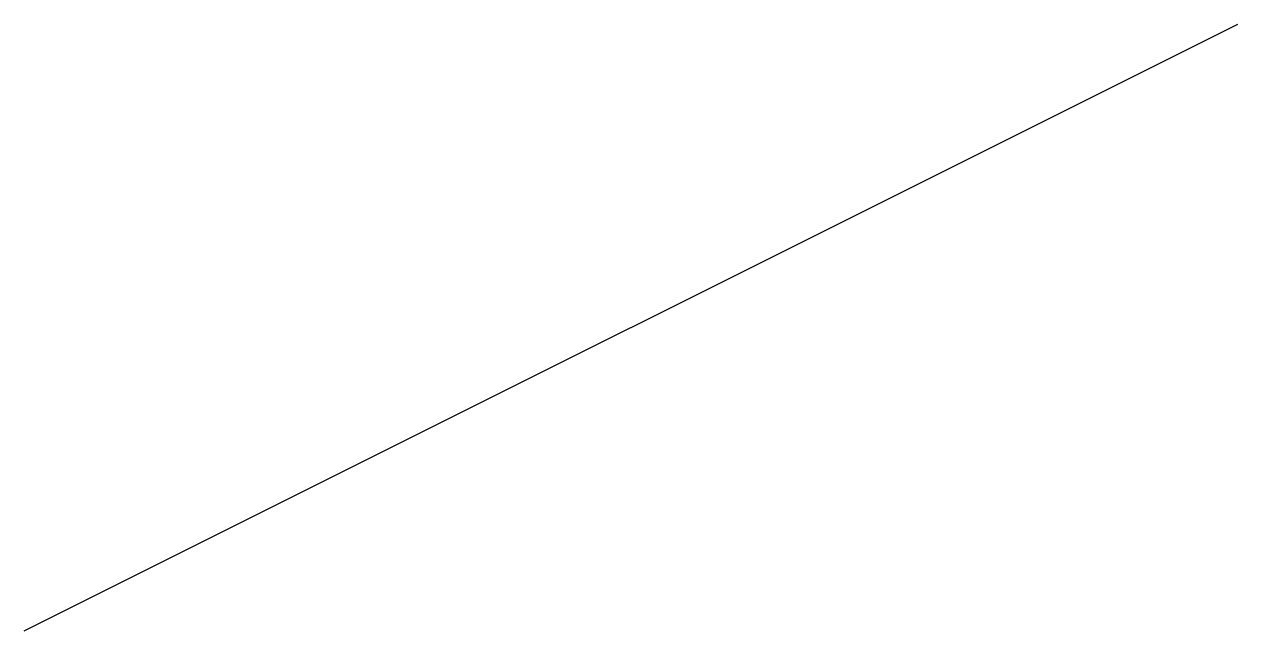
# Model space of a CAD drawing. Header units: metres. Extents: x 0 to 100, y 0 to 50.
import ezdxf

# ---------------------------------------------------------------- set-up
doc = ezdxf.new("R2010")
doc.units = ezdxf.units.M

msp = doc.modelspace()

# ---------------------------------------------------------------- linework, layer by layer
at = {"layer": 'ISO_PIPE'}
msp.add_line((0, 0), (100, 50), dxfattribs=at)

doc.saveas('drawing.dxf')
